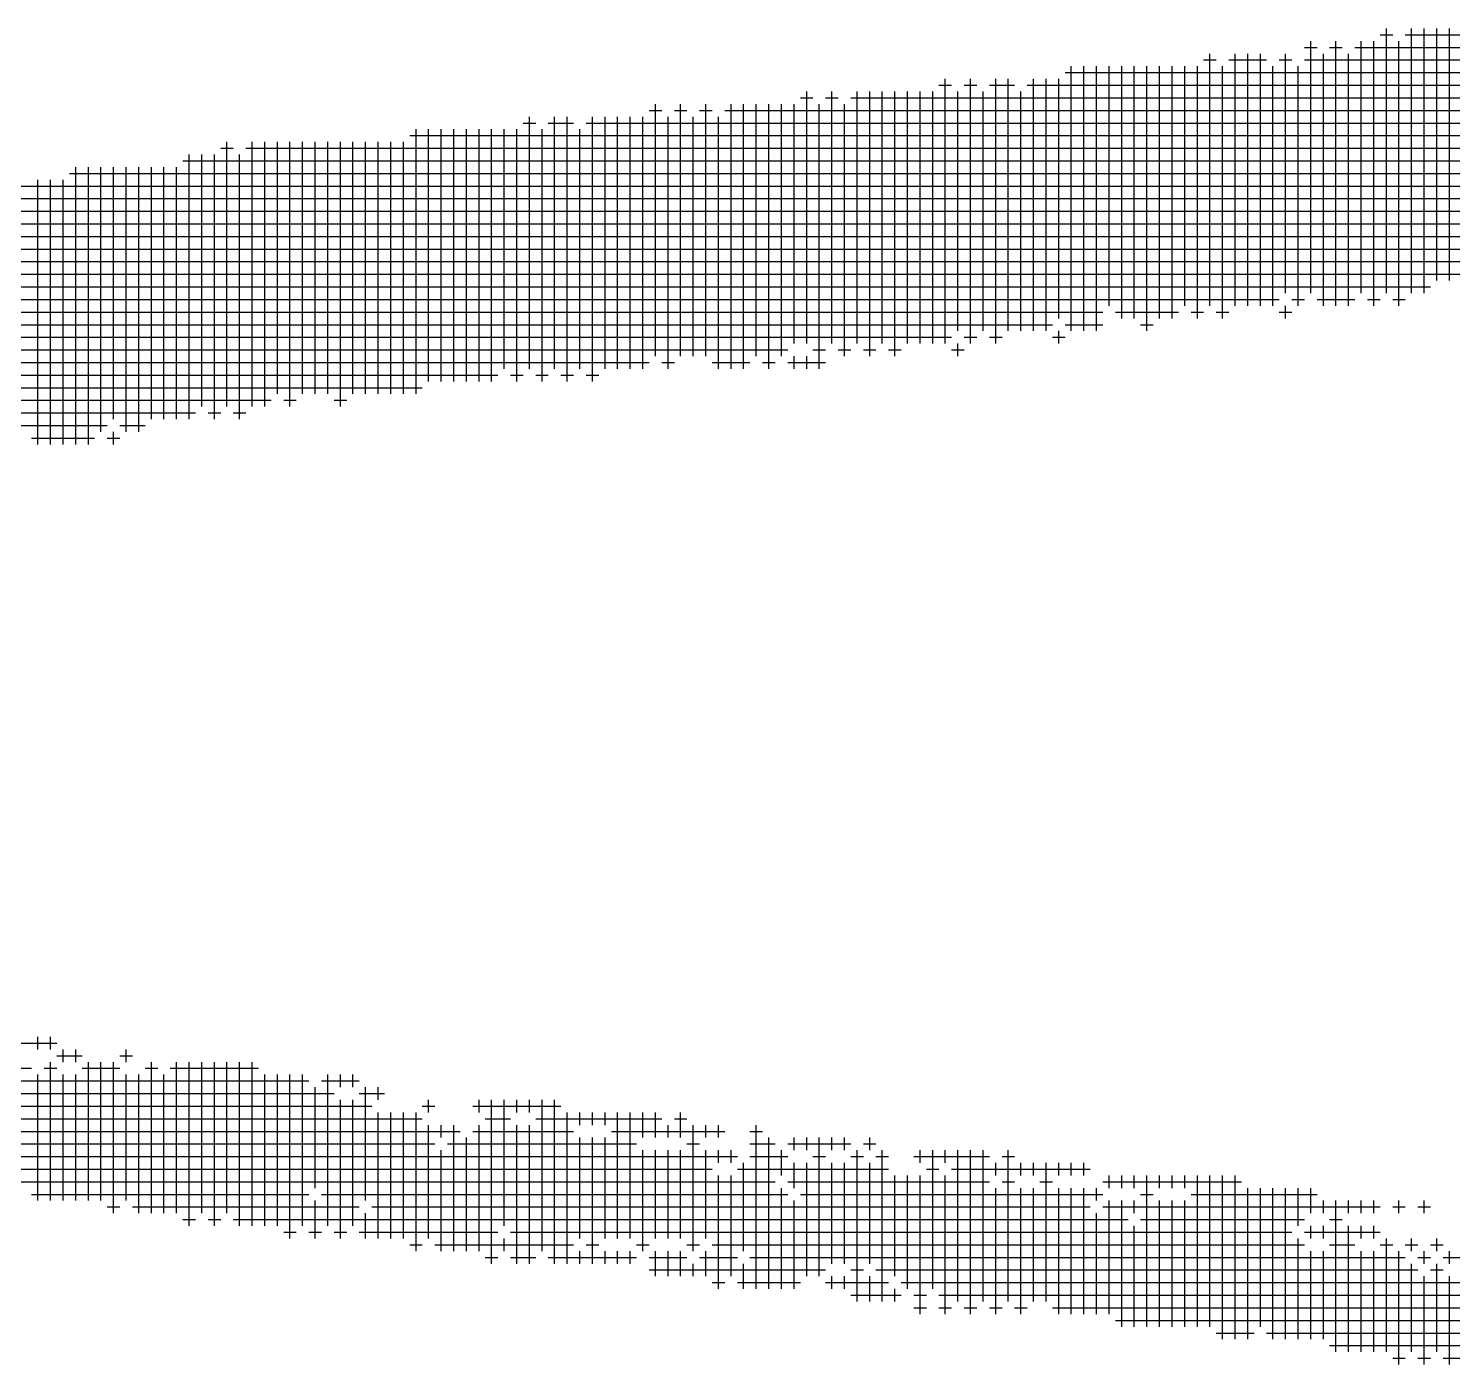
# Model space of a CAD drawing. Header units: feet. Extents: x 0 to 336400, y 0 to 237600.
# Drawn here: x 212105.5 to 212532.6, y 10814.8 to 11215.5 of the extents above; entities that cross this region are included whole.
import ezdxf

# ---------------------------------------------------------------- set-up
doc = ezdxf.new("R2010")
doc.units = ezdxf.units.FT
doc.header["$LTSCALE"] = 2200
doc.header["$MEASUREMENT"] = 0
doc.layers.add('CX-MISC', color=2, linetype='CONTINUOUS')

msp = doc.modelspace()

# ---------------------------------------------------------------- linework, layer by layer
at = {"layer": 'CX-MISC'}
for p, q in [((212510.91, 11213.59, 9817.04), (212514.69, 11213.59, 9817.04)), ((212512.8, 11136.1, 9817.04), (212512.8, 11215.48, 9817.04)), ((212518.47, 11213.59, 9817.04), (213070.35, 11213.59, 9817.04)), ((212520.36, 11136.1, 9817.04), (212520.36, 11215.48, 9817.04)), ((212524.14, 11136.1, 9817.04), (212524.14, 11215.48, 9817.04)), ((212527.92, 11139.88, 9817.04), (212527.92, 11215.48, 9817.04)), ((212531.7, 11139.88, 9817.04), (212531.7, 11215.48, 9817.04)), ((212488.23, 11209.81, 9817.04), (212492.01, 11209.81, 9817.04)), ((212490.12, 11136.1, 9817.04), (212490.12, 11211.7, 9817.04)), ((212495.79, 11209.81, 9817.04), (212499.57, 11209.81, 9817.04)), ((212497.68, 11132.32, 9817.04), (212497.68, 11211.7, 9817.04)), ((212503.35, 11209.81, 9817.04), (213066.57, 11209.81, 9817.04)), ((212505.24, 11136.1, 9817.04), (212505.24, 11211.7, 9817.04)), ((212509.02, 11132.32, 9817.04), (212509.02, 11211.7, 9817.04)), ((212516.58, 11132.32, 9817.04), (212516.58, 11211.7, 9817.04)), ((212418.3, 11124.76, 9817.04), (212418.3, 11204.14, 9817.04)), ((212422.08, 11124.76, 9817.04), (212422.08, 11204.14, 9817.04)), ((212425.86, 11124.76, 9817.04), (212425.86, 11204.14, 9817.04)), ((212429.64, 11132.32, 9817.04), (212429.64, 11204.14, 9817.04)), ((212433.42, 11128.54, 9817.04), (212433.42, 11204.14, 9817.04)), ((212437.2, 11128.54, 9817.04), (212437.2, 11204.14, 9817.04)), ((212440.98, 11124.76, 9817.04), (212440.98, 11204.14, 9817.04)), ((212444.76, 11128.54, 9817.04), (212444.76, 11204.14, 9817.04)), ((212448.54, 11128.54, 9817.04), (212448.54, 11204.14, 9817.04)), ((212452.32, 11132.32, 9817.04), (212452.32, 11204.14, 9817.04)), ((212456.1, 11128.54, 9817.04), (212456.1, 11204.14, 9817.04)), ((212457.99, 11206.03, 9817.04), (212461.77, 11206.03, 9817.04)), ((212459.88, 11132.32, 9817.04), (212459.88, 11207.92, 9817.04)), ((212463.66, 11128.54, 9817.04), (212463.66, 11204.14, 9817.04)), ((212465.55, 11206.03, 9817.04), (212476.89, 11206.03, 9817.04)), ((212467.44, 11132.32, 9817.04), (212467.44, 11207.92, 9817.04)), ((212471.22, 11132.32, 9817.04), (212471.22, 11207.92, 9817.04)), ((212475, 11132.32, 9817.04), (212475, 11207.92, 9817.04)), ((212478.78, 11132.32, 9817.04), (212478.78, 11204.14, 9817.04)), ((212480.67, 11206.03, 9817.04), (212484.45, 11206.03, 9817.04)), ((212482.56, 11136.1, 9817.04), (212482.56, 11207.92, 9817.04)), ((212486.34, 11132.32, 9817.04), (212486.34, 11204.14, 9817.04)), ((212488.23, 11206.03, 9817.04), (213002.31, 11206.03, 9817.04)), ((212493.9, 11132.32, 9817.04), (212493.9, 11207.92, 9817.04)), ((212501.46, 11132.32, 9817.04), (212501.46, 11207.92, 9817.04)), ((212380.5, 11120.98, 9817.04), (212380.5, 11200.36, 9817.04)), ((212388.06, 11120.98, 9817.04), (212388.06, 11200.36, 9817.04)), ((212395.62, 11120.98, 9817.04), (212395.62, 11200.36, 9817.04)), ((212399.4, 11124.76, 9817.04), (212399.4, 11200.36, 9817.04)), ((212406.96, 11124.76, 9817.04), (212406.96, 11200.36, 9817.04)), ((212410.74, 11124.76, 9817.04), (212410.74, 11200.36, 9817.04)), ((212414.52, 11128.54, 9817.04), (212414.52, 11200.36, 9817.04)), ((212416.41, 11202.25, 9817.04), (212979.63, 11202.25, 9817.04)), ((212338.92, 11120.98, 9817.04), (212338.92, 11196.58, 9817.04)), ((212346.48, 11120.98, 9817.04), (212346.48, 11196.58, 9817.04)), ((212354.04, 11120.98, 9817.04), (212354.04, 11196.58, 9817.04)), ((212357.82, 11117.2, 9817.04), (212357.82, 11196.58, 9817.04)), ((212361.6, 11120.98, 9817.04), (212361.6, 11196.58, 9817.04)), ((212365.38, 11117.2, 9817.04), (212365.38, 11196.58, 9817.04)), ((212369.16, 11120.98, 9817.04), (212369.16, 11196.58, 9817.04)), ((212372.94, 11120.98, 9817.04), (212372.94, 11196.58, 9817.04)), ((212376.72, 11120.98, 9817.04), (212376.72, 11196.58, 9817.04)), ((212378.61, 11198.47, 9817.04), (212382.39, 11198.47, 9817.04)), ((212384.28, 11124.76, 9817.04), (212384.28, 11196.58, 9817.04)), ((212386.17, 11198.47, 9817.04), (212389.95, 11198.47, 9817.04)), ((212391.84, 11124.76, 9817.04), (212391.84, 11196.58, 9817.04)), ((212393.73, 11198.47, 9817.04), (212401.29, 11198.47, 9817.04)), ((212403.18, 11124.76, 9817.04), (212403.18, 11196.58, 9817.04)), ((212405.07, 11198.47, 9817.04), (212934.27, 11198.47, 9817.04)), ((212293.56, 11117.2, 9817.04), (212293.56, 11192.8, 9817.04)), ((212301.12, 11117.2, 9817.04), (212301.12, 11192.8, 9817.04)), ((212308.68, 11117.2, 9817.04), (212308.68, 11192.8, 9817.04)), ((212316.24, 11113.42, 9817.04), (212316.24, 11192.8, 9817.04)), ((212320.02, 11113.42, 9817.04), (212320.02, 11192.8, 9817.04)), ((212323.8, 11117.2, 9817.04), (212323.8, 11192.8, 9817.04)), ((212327.58, 11113.42, 9817.04), (212327.58, 11192.8, 9817.04)), ((212331.36, 11117.2, 9817.04), (212331.36, 11192.8, 9817.04)), ((212335.14, 11120.98, 9817.04), (212335.14, 11192.8, 9817.04)), ((212337.03, 11194.69, 9817.04), (212340.81, 11194.69, 9817.04)), ((212342.7, 11113.42, 9817.04), (212342.7, 11192.8, 9817.04)), ((212344.59, 11194.69, 9817.04), (212348.37, 11194.69, 9817.04)), ((212350.26, 11117.2, 9817.04), (212350.26, 11192.8, 9817.04)), ((212352.15, 11194.69, 9817.04), (212922.93, 11194.69, 9817.04)), ((212253.87, 11187.13, 9817.04), (212257.65, 11187.13, 9817.04)), ((212255.76, 11113.42, 9817.04), (212255.76, 11189.02, 9817.04)), ((212261.43, 11187.13, 9817.04), (212268.99, 11187.13, 9817.04)), ((212263.32, 11113.42, 9817.04), (212263.32, 11189.02, 9817.04)), ((212267.1, 11109.64, 9817.04), (212267.1, 11189.02, 9817.04)), ((212272.77, 11187.13, 9817.04), (212888.91, 11187.13, 9817.04)), ((212274.66, 11109.64, 9817.04), (212274.66, 11189.02, 9817.04)), ((212278.44, 11113.42, 9817.04), (212278.44, 11189.02, 9817.04)), ((212282.22, 11113.42, 9817.04), (212282.22, 11189.02, 9817.04)), ((212286, 11113.42, 9817.04), (212286, 11189.02, 9817.04)), ((212289.78, 11113.42, 9817.04), (212289.78, 11189.02, 9817.04)), ((212291.67, 11190.91, 9817.04), (212295.45, 11190.91, 9817.04)), ((212297.34, 11113.42, 9817.04), (212297.34, 11189.02, 9817.04)), ((212299.23, 11190.91, 9817.04), (212303.01, 11190.91, 9817.04)), ((212304.9, 11117.2, 9817.04), (212304.9, 11189.02, 9817.04)), ((212306.79, 11190.91, 9817.04), (212310.57, 11190.91, 9817.04)), ((212312.46, 11113.42, 9817.04), (212312.46, 11189.02, 9817.04)), ((212314.35, 11190.91, 9817.04), (212911.59, 11190.91, 9817.04)), ((212219.85, 11183.35, 9817.04), (212828.43, 11183.35, 9817.04)), ((212221.74, 11105.86, 9817.04), (212221.74, 11185.24, 9817.04)), ((212225.52, 11109.64, 9817.04), (212225.52, 11185.24, 9817.04)), ((212229.3, 11109.64, 9817.04), (212229.3, 11185.24, 9817.04)), ((212233.08, 11109.64, 9817.04), (212233.08, 11185.24, 9817.04)), ((212236.86, 11109.64, 9817.04), (212236.86, 11185.24, 9817.04)), ((212240.64, 11109.64, 9817.04), (212240.64, 11185.24, 9817.04)), ((212244.42, 11109.64, 9817.04), (212244.42, 11185.24, 9817.04)), ((212248.2, 11113.42, 9817.04), (212248.2, 11185.24, 9817.04)), ((212251.98, 11109.64, 9817.04), (212251.98, 11185.24, 9817.04)), ((212259.54, 11109.64, 9817.04), (212259.54, 11185.24, 9817.04)), ((212270.88, 11113.42, 9817.04), (212270.88, 11185.24, 9817.04)), ((212163.15, 11179.57, 9817.04), (212166.93, 11179.57, 9817.04)), ((212165.04, 11102.08, 9817.04), (212165.04, 11181.46, 9817.04)), ((212170.71, 11179.57, 9817.04), (212828.43, 11179.57, 9817.04)), ((212172.6, 11102.08, 9817.04), (212172.6, 11181.46, 9817.04)), ((212176.38, 11102.08, 9817.04), (212176.38, 11181.46, 9817.04)), ((212180.16, 11105.86, 9817.04), (212180.16, 11181.46, 9817.04)), ((212183.94, 11102.08, 9817.04), (212183.94, 11181.46, 9817.04)), ((212187.72, 11105.86, 9817.04), (212187.72, 11181.46, 9817.04)), ((212191.5, 11105.86, 9817.04), (212191.5, 11181.46, 9817.04)), ((212195.28, 11105.86, 9817.04), (212195.28, 11181.46, 9817.04)), ((212199.06, 11102.08, 9817.04), (212199.06, 11181.46, 9817.04)), ((212202.84, 11105.86, 9817.04), (212202.84, 11181.46, 9817.04)), ((212206.62, 11105.86, 9817.04), (212206.62, 11181.46, 9817.04)), ((212210.4, 11105.86, 9817.04), (212210.4, 11181.46, 9817.04)), ((212214.18, 11105.86, 9817.04), (212214.18, 11181.46, 9817.04)), ((212217.96, 11105.86, 9817.04), (212217.96, 11181.46, 9817.04)), ((212151.81, 11175.79, 9817.04), (212805.75, 11175.79, 9817.04)), ((212153.7, 11098.3, 9817.04), (212153.7, 11177.68, 9817.04)), ((212157.48, 11102.08, 9817.04), (212157.48, 11177.68, 9817.04)), ((212161.26, 11098.3, 9817.04), (212161.26, 11177.68, 9817.04)), ((212168.82, 11098.3, 9817.04), (212168.82, 11177.68, 9817.04)), ((212108.34, 11090.74, 9817.04), (212108.34, 11170.12, 9817.04)), ((212112.12, 11090.74, 9817.04), (212112.12, 11170.12, 9817.04)), ((212115.9, 11090.74, 9817.04), (212115.9, 11170.12, 9817.04)), ((212117.79, 11172.01, 9817.04), (212775.51, 11172.01, 9817.04)), ((212119.68, 11090.74, 9817.04), (212119.68, 11173.9, 9817.04)), ((212123.46, 11090.74, 9817.04), (212123.46, 11173.9, 9817.04)), ((212127.24, 11094.52, 9817.04), (212127.24, 11173.9, 9817.04)), ((212131.02, 11098.3, 9817.04), (212131.02, 11173.9, 9817.04)), ((212134.8, 11094.52, 9817.04), (212134.8, 11173.9, 9817.04)), ((212138.58, 11094.52, 9817.04), (212138.58, 11173.9, 9817.04)), ((212142.36, 11098.3, 9817.04), (212142.36, 11173.9, 9817.04)), ((212146.14, 11098.3, 9817.04), (212146.14, 11173.9, 9817.04)), ((212149.92, 11098.3, 9817.04), (212149.92, 11173.9, 9817.04)), ((212095.11, 11168.23, 9817.04), (212730.15, 11168.23, 9817.04)), ((212072.43, 11164.45, 9817.04), (212677.23, 11164.45, 9817.04)), ((212049.75, 11160.67, 9817.04), (212677.23, 11160.67, 9817.04)), ((211996.83, 11153.11, 9817.04), (212616.75, 11153.11, 9817.04)), ((212064.87, 11156.89, 9817.04), (212646.99, 11156.89, 9817.04)), ((211981.71, 11149.33, 9817.04), (212578.95, 11149.33, 9817.04)), ((211951.47, 11145.55, 9817.04), (212563.83, 11145.55, 9817.04)), ((211902.33, 11141.77, 9817.04), (212541.15, 11141.77, 9817.04)), ((211883.43, 11137.99, 9817.04), (212526.03, 11137.99, 9817.04)), ((211853.19, 11134.21, 9817.04), (212480.67, 11134.21, 9817.04)), ((212482.56, 11128.54, 9817.04), (212482.56, 11132.32, 9817.04)), ((212484.45, 11134.21, 9817.04), (212488.23, 11134.21, 9817.04)), ((212492.01, 11134.21, 9817.04), (212503.35, 11134.21, 9817.04)), ((212507.13, 11134.21, 9817.04), (212510.91, 11134.21, 9817.04)), ((212514.69, 11134.21, 9817.04), (212518.47, 11134.21, 9817.04)), ((211830.51, 11130.43, 9817.04), (212427.75, 11130.43, 9817.04)), ((212431.53, 11130.43, 9817.04), (212450.43, 11130.43, 9817.04)), ((212454.21, 11130.43, 9817.04), (212457.99, 11130.43, 9817.04)), ((212461.77, 11130.43, 9817.04), (212465.55, 11130.43, 9817.04)), ((212480.67, 11130.43, 9817.04), (212484.45, 11130.43, 9817.04)), ((211720.89, 11122.87, 9817.04), (212382.39, 11122.87, 9817.04)), ((211724.67, 11126.65, 9817.04), (212412.63, 11126.65, 9817.04)), ((212386.17, 11122.87, 9817.04), (212389.95, 11122.87, 9817.04)), ((212393.73, 11122.87, 9817.04), (212397.51, 11122.87, 9817.04)), ((212412.63, 11122.87, 9817.04), (212416.41, 11122.87, 9817.04)), ((212414.52, 11120.98, 9817.04), (212414.52, 11124.76, 9817.04)), ((212416.41, 11126.65, 9817.04), (212427.75, 11126.65, 9817.04)), ((212439.09, 11126.65, 9817.04), (212442.87, 11126.65, 9817.04)), ((211717.11, 11119.09, 9817.04), (212333.25, 11119.09, 9817.04)), ((212340.81, 11119.09, 9817.04), (212344.59, 11119.09, 9817.04)), ((212348.37, 11119.09, 9817.04), (212352.15, 11119.09, 9817.04)), ((212355.93, 11119.09, 9817.04), (212359.71, 11119.09, 9817.04)), ((212363.49, 11119.09, 9817.04), (212367.27, 11119.09, 9817.04)), ((212382.39, 11119.09, 9817.04), (212386.17, 11119.09, 9817.04)), ((212384.28, 11117.2, 9817.04), (212384.28, 11120.98, 9817.04)), ((211713.33, 11115.31, 9817.04), (212291.67, 11115.31, 9817.04)), ((212295.45, 11115.31, 9817.04), (212299.23, 11115.31, 9817.04)), ((212310.57, 11115.31, 9817.04), (212321.91, 11115.31, 9817.04)), ((212325.69, 11115.31, 9817.04), (212329.47, 11115.31, 9817.04)), ((212333.25, 11115.31, 9817.04), (212344.59, 11115.31, 9817.04)), ((212335.14, 11113.42, 9817.04), (212335.14, 11117.2, 9817.04)), ((212338.92, 11113.42, 9817.04), (212338.92, 11117.2, 9817.04)), ((211679.31, 11111.53, 9817.04), (212246.31, 11111.53, 9817.04)), ((212250.09, 11111.53, 9817.04), (212253.87, 11111.53, 9817.04)), ((212257.65, 11111.53, 9817.04), (212261.43, 11111.53, 9817.04)), ((212265.21, 11111.53, 9817.04), (212268.99, 11111.53, 9817.04)), ((212272.77, 11111.53, 9817.04), (212276.55, 11111.53, 9817.04)), ((211660.41, 11107.75, 9817.04), (212223.63, 11107.75, 9817.04)), ((211641.51, 11103.97, 9817.04), (212178.27, 11103.97, 9817.04)), ((212182.05, 11103.97, 9817.04), (212185.83, 11103.97, 9817.04)), ((212197.17, 11103.97, 9817.04), (212200.95, 11103.97, 9817.04)), ((211599.93, 11100.19, 9817.04), (212155.59, 11100.19, 9817.04)), ((212159.37, 11100.19, 9817.04), (212163.15, 11100.19, 9817.04)), ((212166.93, 11100.19, 9817.04), (212170.71, 11100.19, 9817.04)), ((211584.81, 11096.41, 9817.04), (212129.13, 11096.41, 9817.04)), ((212131.02, 11090.74, 9817.04), (212131.02, 11094.52, 9817.04)), ((212132.91, 11096.41, 9817.04), (212140.47, 11096.41, 9817.04)), ((212106.45, 11092.63, 9817.04), (212125.35, 11092.63, 9817.04)), ((212129.13, 11092.63, 9817.04), (212132.91, 11092.63, 9817.04)), ((212072.43, 10911.19, 9817.04), (212114.01, 10911.19, 9817.04)), ((212108.34, 10909.3, 9817.04), (212108.34, 10913.08, 9817.04)), ((212112.12, 10909.3, 9817.04), (212112.12, 10913.08, 9817.04)), ((212115.9, 10905.52, 9817.04), (212115.9, 10909.3, 9817.04)), ((212119.68, 10905.52, 9817.04), (212119.68, 10909.3, 9817.04)), ((212134.8, 10905.52, 9817.04), (212134.8, 10909.3, 9817.04)), ((212112.12, 10863.94, 9817.04), (212112.12, 10905.52, 9817.04)), ((212114.01, 10907.41, 9817.04), (212121.57, 10907.41, 9817.04)), ((212123.46, 10863.94, 9817.04), (212123.46, 10905.52, 9817.04)), ((212127.24, 10863.94, 9817.04), (212127.24, 10905.52, 9817.04)), ((212131.02, 10860.16, 9817.04), (212131.02, 10905.52, 9817.04)), ((212132.91, 10907.41, 9817.04), (212136.69, 10907.41, 9817.04)), ((212142.36, 10860.16, 9817.04), (212142.36, 10905.52, 9817.04)), ((212149.92, 10860.16, 9817.04), (212149.92, 10905.52, 9817.04)), ((212153.7, 10856.38, 9817.04), (212153.7, 10905.52, 9817.04)), ((212157.48, 10860.16, 9817.04), (212157.48, 10905.52, 9817.04)), ((212161.26, 10856.38, 9817.04), (212161.26, 10905.52, 9817.04)), ((212165.04, 10860.16, 9817.04), (212165.04, 10905.52, 9817.04)), ((212168.82, 10856.38, 9817.04), (212168.82, 10905.52, 9817.04)), ((212172.6, 10856.38, 9817.04), (212172.6, 10905.52, 9817.04)), ((212057.31, 10903.63, 9817.04), (212106.45, 10903.63, 9817.04)), ((212108.34, 10863.94, 9817.04), (212108.34, 10901.74, 9817.04)), ((212110.23, 10903.63, 9817.04), (212114.01, 10903.63, 9817.04)), ((212115.9, 10863.94, 9817.04), (212115.9, 10901.74, 9817.04)), ((212119.68, 10863.94, 9817.04), (212119.68, 10901.74, 9817.04)), ((212121.57, 10903.63, 9817.04), (212132.91, 10903.63, 9817.04)), ((212134.8, 10863.94, 9817.04), (212134.8, 10901.74, 9817.04)), ((212138.58, 10860.16, 9817.04), (212138.58, 10901.74, 9817.04)), ((212140.47, 10903.63, 9817.04), (212144.25, 10903.63, 9817.04)), ((212146.14, 10860.16, 9817.04), (212146.14, 10901.74, 9817.04)), ((212148.03, 10903.63, 9817.04), (212174.49, 10903.63, 9817.04)), ((212176.38, 10856.38, 9817.04), (212176.38, 10901.74, 9817.04)), ((212180.16, 10856.38, 9817.04), (212180.16, 10901.74, 9817.04)), ((212183.94, 10852.6, 9817.04), (212183.94, 10901.74, 9817.04)), ((212187.72, 10856.38, 9817.04), (212187.72, 10901.74, 9817.04)), ((212195.28, 10856.38, 9817.04), (212195.28, 10901.74, 9817.04)), ((212199.06, 10897.96, 9817.04), (212199.06, 10901.74, 9817.04)), ((212202.84, 10897.96, 9817.04), (212202.84, 10901.74, 9817.04)), ((211826.73, 10899.85, 9817.04), (212189.61, 10899.85, 9817.04)), ((212191.5, 10867.72, 9817.04), (212191.5, 10897.96, 9817.04)), ((212193.39, 10899.85, 9817.04), (212204.73, 10899.85, 9817.04)), ((212206.62, 10863.94, 9817.04), (212206.62, 10897.96, 9817.04)), ((212210.4, 10894.18, 9817.04), (212210.4, 10897.96, 9817.04)), ((211879.65, 10896.07, 9817.04), (212197.17, 10896.07, 9817.04)), ((211894.77, 10892.29, 9817.04), (212208.51, 10892.29, 9817.04)), ((212199.06, 10852.6, 9817.04), (212199.06, 10894.18, 9817.04)), ((212202.84, 10856.38, 9817.04), (212202.84, 10894.18, 9817.04)), ((212204.73, 10896.07, 9817.04), (212212.29, 10896.07, 9817.04)), ((212223.63, 10892.29, 9817.04), (212227.41, 10892.29, 9817.04)), ((212225.52, 10890.4, 9817.04), (212225.52, 10894.18, 9817.04)), ((212238.75, 10892.29, 9817.04), (212265.21, 10892.29, 9817.04)), ((212240.64, 10890.4, 9817.04), (212240.64, 10894.18, 9817.04)), ((212244.42, 10845.04, 9817.04), (212244.42, 10894.18, 9817.04)), ((212248.2, 10856.38, 9817.04), (212248.2, 10894.18, 9817.04)), ((212251.98, 10890.4, 9817.04), (212251.98, 10894.18, 9817.04)), ((212255.76, 10890.4, 9817.04), (212255.76, 10894.18, 9817.04)), ((212259.54, 10848.82, 9817.04), (212259.54, 10894.18, 9817.04)), ((212263.32, 10845.04, 9817.04), (212263.32, 10894.18, 9817.04)), ((211940.13, 10888.51, 9817.04), (212223.63, 10888.51, 9817.04)), ((212210.4, 10852.6, 9817.04), (212210.4, 10890.4, 9817.04)), ((212214.18, 10852.6, 9817.04), (212214.18, 10890.4, 9817.04)), ((212217.96, 10852.6, 9817.04), (212217.96, 10890.4, 9817.04)), ((212221.74, 10848.82, 9817.04), (212221.74, 10890.4, 9817.04)), ((212242.53, 10888.51, 9817.04), (212250.09, 10888.51, 9817.04)), ((212257.65, 10888.51, 9817.04), (212295.45, 10888.51, 9817.04)), ((212267.1, 10845.04, 9817.04), (212267.1, 10890.4, 9817.04)), ((212270.88, 10886.62, 9817.04), (212270.88, 10890.4, 9817.04)), ((212274.66, 10886.62, 9817.04), (212274.66, 10890.4, 9817.04)), ((212278.44, 10886.62, 9817.04), (212278.44, 10890.4, 9817.04)), ((212282.22, 10852.6, 9817.04), (212282.22, 10890.4, 9817.04)), ((212286, 10852.6, 9817.04), (212286, 10890.4, 9817.04)), ((212289.78, 10882.84, 9817.04), (212289.78, 10890.4, 9817.04)), ((212293.56, 10882.84, 9817.04), (212293.56, 10890.4, 9817.04)), ((212299.23, 10888.51, 9817.04), (212303.01, 10888.51, 9817.04)), ((212301.12, 10882.84, 9817.04), (212301.12, 10890.4, 9817.04)), ((211962.81, 10884.73, 9817.04), (212234.97, 10884.73, 9817.04)), ((212225.52, 10852.6, 9817.04), (212225.52, 10886.62, 9817.04)), ((212229.3, 10882.84, 9817.04), (212229.3, 10886.62, 9817.04)), ((212233.08, 10848.82, 9817.04), (212233.08, 10886.62, 9817.04)), ((212238.75, 10884.73, 9817.04), (212268.99, 10884.73, 9817.04)), ((212240.64, 10848.82, 9817.04), (212240.64, 10886.62, 9817.04)), ((212251.98, 10845.04, 9817.04), (212251.98, 10886.62, 9817.04)), ((212255.76, 10845.04, 9817.04), (212255.76, 10886.62, 9817.04)), ((212280.33, 10884.73, 9817.04), (212314.35, 10884.73, 9817.04)), ((212297.34, 10882.84, 9817.04), (212297.34, 10886.62, 9817.04)), ((212304.9, 10848.82, 9817.04), (212304.9, 10886.62, 9817.04)), ((212308.68, 10882.84, 9817.04), (212308.68, 10886.62, 9817.04)), ((212312.46, 10882.84, 9817.04), (212312.46, 10886.62, 9817.04)), ((212321.91, 10884.73, 9817.04), (212325.69, 10884.73, 9817.04)), ((212323.8, 10837.48, 9817.04), (212323.8, 10886.62, 9817.04)), ((211993.05, 10880.95, 9817.04), (212227.41, 10880.95, 9817.04)), ((212231.19, 10880.95, 9817.04), (212287.89, 10880.95, 9817.04)), ((212236.86, 10848.82, 9817.04), (212236.86, 10882.84, 9817.04)), ((212270.88, 10852.6, 9817.04), (212270.88, 10882.84, 9817.04)), ((212274.66, 10845.04, 9817.04), (212274.66, 10882.84, 9817.04)), ((212278.44, 10852.6, 9817.04), (212278.44, 10882.84, 9817.04)), ((212303.01, 10880.95, 9817.04), (212306.79, 10880.95, 9817.04)), ((212321.91, 10880.95, 9817.04), (212329.47, 10880.95, 9817.04)), ((212327.58, 10837.48, 9817.04), (212327.58, 10882.84, 9817.04)), ((212333.25, 10880.95, 9817.04), (212352.15, 10880.95, 9817.04)), ((212335.14, 10879.06, 9817.04), (212335.14, 10882.84, 9817.04)), ((212338.92, 10879.06, 9817.04), (212338.92, 10882.84, 9817.04)), ((212342.7, 10841.26, 9817.04), (212342.7, 10882.84, 9817.04)), ((212346.48, 10879.06, 9817.04), (212346.48, 10882.84, 9817.04)), ((212350.26, 10879.06, 9817.04), (212350.26, 10882.84, 9817.04)), ((212355.93, 10880.95, 9817.04), (212359.71, 10880.95, 9817.04)), ((212357.82, 10879.06, 9817.04), (212357.82, 10882.84, 9817.04)), ((212015.73, 10877.17, 9817.04), (212318.13, 10877.17, 9817.04)), ((212229.3, 10848.82, 9817.04), (212229.3, 10879.06, 9817.04)), ((212289.78, 10848.82, 9817.04), (212289.78, 10879.06, 9817.04)), ((212293.56, 10852.6, 9817.04), (212293.56, 10879.06, 9817.04)), ((212297.34, 10852.6, 9817.04), (212297.34, 10879.06, 9817.04)), ((212301.12, 10852.6, 9817.04), (212301.12, 10879.06, 9817.04)), ((212308.68, 10852.6, 9817.04), (212308.68, 10879.06, 9817.04)), ((212312.46, 10875.28, 9817.04), (212312.46, 10879.06, 9817.04)), ((212316.24, 10875.28, 9817.04), (212316.24, 10879.06, 9817.04)), ((212320.02, 10848.82, 9817.04), (212320.02, 10875.28, 9817.04)), ((212321.91, 10877.17, 9817.04), (212333.25, 10877.17, 9817.04)), ((212331.36, 10871.5, 9817.04), (212331.36, 10879.06, 9817.04)), ((212335.14, 10867.72, 9817.04), (212335.14, 10875.28, 9817.04)), ((212338.92, 10841.26, 9817.04), (212338.92, 10875.28, 9817.04)), ((212340.81, 10877.17, 9817.04), (212344.59, 10877.17, 9817.04)), ((212346.48, 10845.04, 9817.04), (212346.48, 10875.28, 9817.04)), ((212350.26, 10845.04, 9817.04), (212350.26, 10875.28, 9817.04)), ((212352.15, 10877.17, 9817.04), (212355.93, 10877.17, 9817.04)), ((212354.04, 10833.7, 9817.04), (212354.04, 10879.06, 9817.04)), ((212357.82, 10845.04, 9817.04), (212357.82, 10875.28, 9817.04)), ((212359.71, 10877.17, 9817.04), (212363.49, 10877.17, 9817.04)), ((212361.6, 10833.7, 9817.04), (212361.6, 10879.06, 9817.04)), ((212371.05, 10877.17, 9817.04), (212393.73, 10877.17, 9817.04)), ((212372.94, 10875.28, 9817.04), (212372.94, 10879.06, 9817.04)), ((212376.72, 10837.48, 9817.04), (212376.72, 10879.06, 9817.04)), ((212380.5, 10875.28, 9817.04), (212380.5, 10879.06, 9817.04)), ((212384.28, 10833.7, 9817.04), (212384.28, 10879.06, 9817.04)), ((212388.06, 10829.92, 9817.04), (212388.06, 10879.06, 9817.04)), ((212391.84, 10833.7, 9817.04), (212391.84, 10879.06, 9817.04)), ((212395.62, 10871.5, 9817.04), (212395.62, 10875.28, 9817.04)), ((212397.51, 10877.17, 9817.04), (212401.29, 10877.17, 9817.04)), ((212399.4, 10833.7, 9817.04), (212399.4, 10879.06, 9817.04)), ((212403.18, 10871.5, 9817.04), (212403.18, 10875.28, 9817.04)), ((212406.96, 10871.5, 9817.04), (212406.96, 10875.28, 9817.04)), ((212410.74, 10833.7, 9817.04), (212410.74, 10875.28, 9817.04)), ((212414.52, 10871.5, 9817.04), (212414.52, 10875.28, 9817.04)), ((212418.3, 10871.5, 9817.04), (212418.3, 10875.28, 9817.04)), ((212422.08, 10871.5, 9817.04), (212422.08, 10875.28, 9817.04)), ((212053.53, 10873.39, 9817.04), (212310.57, 10873.39, 9817.04)), ((212312.46, 10837.48, 9817.04), (212312.46, 10871.5, 9817.04)), ((212316.24, 10841.26, 9817.04), (212316.24, 10871.5, 9817.04)), ((212318.13, 10873.39, 9817.04), (212363.49, 10873.39, 9817.04)), ((212365.38, 10841.26, 9817.04), (212365.38, 10871.5, 9817.04)), ((212369.16, 10837.48, 9817.04), (212369.16, 10871.5, 9817.04)), ((212372.94, 10829.92, 9817.04), (212372.94, 10871.5, 9817.04)), ((212374.83, 10873.39, 9817.04), (212378.61, 10873.39, 9817.04)), ((212380.5, 10829.92, 9817.04), (212380.5, 10871.5, 9817.04)), ((212382.39, 10873.39, 9817.04), (212423.97, 10873.39, 9817.04)), ((212429.64, 10867.72, 9817.04), (212429.64, 10871.5, 9817.04)), ((212433.42, 10867.72, 9817.04), (212433.42, 10871.5, 9817.04)), ((212437.2, 10867.72, 9817.04), (212437.2, 10871.5, 9817.04)), ((212440.98, 10826.14, 9817.04), (212440.98, 10871.5, 9817.04)), ((212444.76, 10867.72, 9817.04), (212444.76, 10871.5, 9817.04)), ((212448.54, 10867.72, 9817.04), (212448.54, 10871.5, 9817.04)), ((212452.32, 10867.72, 9817.04), (212452.32, 10871.5, 9817.04)), ((212456.1, 10826.14, 9817.04), (212456.1, 10871.5, 9817.04)), ((212459.88, 10826.14, 9817.04), (212459.88, 10871.5, 9817.04)), ((212463.66, 10822.36, 9817.04), (212463.66, 10871.5, 9817.04)), ((212467.44, 10822.36, 9817.04), (212467.44, 10871.5, 9817.04)), ((212079.99, 10869.61, 9817.04), (212329.47, 10869.61, 9817.04)), ((212331.36, 10837.48, 9817.04), (212331.36, 10867.72, 9817.04)), ((212333.25, 10869.61, 9817.04), (212393.73, 10869.61, 9817.04)), ((212395.62, 10829.92, 9817.04), (212395.62, 10867.72, 9817.04)), ((212397.51, 10869.61, 9817.04), (212401.29, 10869.61, 9817.04)), ((212403.18, 10829.92, 9817.04), (212403.18, 10867.72, 9817.04)), ((212406.96, 10833.7, 9817.04), (212406.96, 10867.72, 9817.04)), ((212408.85, 10869.61, 9817.04), (212412.63, 10869.61, 9817.04)), ((212414.52, 10829.92, 9817.04), (212414.52, 10867.72, 9817.04)), ((212418.3, 10829.92, 9817.04), (212418.3, 10867.72, 9817.04)), ((212422.08, 10829.92, 9817.04), (212422.08, 10867.72, 9817.04)), ((212425.86, 10863.94, 9817.04), (212425.86, 10867.72, 9817.04)), ((212427.75, 10869.61, 9817.04), (212469.33, 10869.61, 9817.04)), ((212471.22, 10822.36, 9817.04), (212471.22, 10867.72, 9817.04)), ((212475, 10826.14, 9817.04), (212475, 10867.72, 9817.04)), ((212478.78, 10822.36, 9817.04), (212478.78, 10867.72, 9817.04)), ((212482.56, 10822.36, 9817.04), (212482.56, 10867.72, 9817.04)), ((212486.34, 10856.38, 9817.04), (212486.34, 10867.72, 9817.04)), ((212490.12, 10860.16, 9817.04), (212490.12, 10867.72, 9817.04)), ((212106.45, 10865.83, 9817.04), (212189.61, 10865.83, 9817.04)), ((212191.5, 10852.6, 9817.04), (212191.5, 10863.94, 9817.04)), ((212193.39, 10865.83, 9817.04), (212333.25, 10865.83, 9817.04)), ((212335.14, 10837.48, 9817.04), (212335.14, 10863.94, 9817.04)), ((212337.03, 10865.83, 9817.04), (212427.75, 10865.83, 9817.04)), ((212429.64, 10829.92, 9817.04), (212429.64, 10863.94, 9817.04)), ((212433.42, 10826.14, 9817.04), (212433.42, 10863.94, 9817.04)), ((212437.2, 10860.16, 9817.04), (212437.2, 10863.94, 9817.04)), ((212439.09, 10865.83, 9817.04), (212442.87, 10865.83, 9817.04)), ((212444.76, 10826.14, 9817.04), (212444.76, 10863.94, 9817.04)), ((212448.54, 10826.14, 9817.04), (212448.54, 10863.94, 9817.04)), ((212452.32, 10826.14, 9817.04), (212452.32, 10863.94, 9817.04)), ((212454.21, 10865.83, 9817.04), (212492.01, 10865.83, 9817.04)), ((212493.9, 10860.16, 9817.04), (212493.9, 10863.94, 9817.04)), ((212497.68, 10818.58, 9817.04), (212497.68, 10863.94, 9817.04)), ((212501.46, 10860.16, 9817.04), (212501.46, 10863.94, 9817.04)), ((212505.24, 10860.16, 9817.04), (212505.24, 10863.94, 9817.04)), ((212509.02, 10860.16, 9817.04), (212509.02, 10863.94, 9817.04)), ((212516.58, 10860.16, 9817.04), (212516.58, 10863.94, 9817.04)), ((212524.14, 10860.16, 9817.04), (212524.14, 10863.94, 9817.04)), ((212129.13, 10862.05, 9817.04), (212132.91, 10862.05, 9817.04)), ((212136.69, 10862.05, 9817.04), (212204.73, 10862.05, 9817.04)), ((212151.81, 10858.27, 9817.04), (212155.59, 10858.27, 9817.04)), ((212159.37, 10858.27, 9817.04), (212163.15, 10858.27, 9817.04)), ((212166.93, 10858.27, 9817.04), (212435.31, 10858.27, 9817.04)), ((212206.62, 10852.6, 9817.04), (212206.62, 10860.16, 9817.04)), ((212208.51, 10862.05, 9817.04), (212423.97, 10862.05, 9817.04)), ((212425.86, 10829.92, 9817.04), (212425.86, 10860.16, 9817.04)), ((212427.75, 10862.05, 9817.04), (212510.91, 10862.05, 9817.04)), ((212439.09, 10858.27, 9817.04), (212488.23, 10858.27, 9817.04)), ((212495.79, 10858.27, 9817.04), (212499.57, 10858.27, 9817.04)), ((212514.69, 10862.05, 9817.04), (212518.47, 10862.05, 9817.04)), ((212522.25, 10862.05, 9817.04), (212526.03, 10862.05, 9817.04)), ((212182.05, 10854.49, 9817.04), (212185.83, 10854.49, 9817.04)), ((212189.61, 10854.49, 9817.04), (212193.39, 10854.49, 9817.04)), ((212197.17, 10854.49, 9817.04), (212200.95, 10854.49, 9817.04)), ((212204.73, 10854.49, 9817.04), (212246.31, 10854.49, 9817.04)), ((212250.09, 10854.49, 9817.04), (212484.45, 10854.49, 9817.04)), ((212437.2, 10826.14, 9817.04), (212437.2, 10856.38, 9817.04)), ((212488.23, 10854.49, 9817.04), (212510.91, 10854.49, 9817.04)), ((212490.12, 10852.6, 9817.04), (212490.12, 10856.38, 9817.04)), ((212493.9, 10852.6, 9817.04), (212493.9, 10856.38, 9817.04)), ((212501.46, 10818.58, 9817.04), (212501.46, 10856.38, 9817.04)), ((212505.24, 10852.6, 9817.04), (212505.24, 10856.38, 9817.04)), ((212509.02, 10852.6, 9817.04), (212509.02, 10856.38, 9817.04)), ((212219.85, 10850.71, 9817.04), (212223.63, 10850.71, 9817.04)), ((212227.41, 10850.71, 9817.04), (212268.99, 10850.71, 9817.04)), ((212248.2, 10848.82, 9817.04), (212248.2, 10852.6, 9817.04)), ((212272.77, 10850.71, 9817.04), (212276.55, 10850.71, 9817.04)), ((212287.89, 10850.71, 9817.04), (212291.67, 10850.71, 9817.04)), ((212303.01, 10850.71, 9817.04), (212306.79, 10850.71, 9817.04)), ((212310.57, 10850.71, 9817.04), (212488.23, 10850.71, 9817.04)), ((212486.34, 10822.36, 9817.04), (212486.34, 10852.6, 9817.04)), ((212495.79, 10850.71, 9817.04), (212503.35, 10850.71, 9817.04)), ((212510.91, 10850.71, 9817.04), (212514.69, 10850.71, 9817.04)), ((212512.8, 10818.58, 9817.04), (212512.8, 10852.6, 9817.04)), ((212518.47, 10850.71, 9817.04), (212522.25, 10850.71, 9817.04)), ((212520.36, 10848.82, 9817.04), (212520.36, 10852.6, 9817.04)), ((212526.03, 10850.71, 9817.04), (212529.81, 10850.71, 9817.04)), ((212527.92, 10848.82, 9817.04), (212527.92, 10852.6, 9817.04)), ((212242.53, 10846.93, 9817.04), (212246.31, 10846.93, 9817.04)), ((212250.09, 10846.93, 9817.04), (212257.65, 10846.93, 9817.04)), ((212261.43, 10846.93, 9817.04), (212287.89, 10846.93, 9817.04)), ((212270.88, 10845.04, 9817.04), (212270.88, 10848.82, 9817.04)), ((212278.44, 10845.04, 9817.04), (212278.44, 10848.82, 9817.04)), ((212282.22, 10845.04, 9817.04), (212282.22, 10848.82, 9817.04)), ((212286, 10845.04, 9817.04), (212286, 10848.82, 9817.04)), ((212291.67, 10846.93, 9817.04), (212303.01, 10846.93, 9817.04)), ((212293.56, 10841.26, 9817.04), (212293.56, 10848.82, 9817.04)), ((212297.34, 10841.26, 9817.04), (212297.34, 10848.82, 9817.04)), ((212301.12, 10841.26, 9817.04), (212301.12, 10848.82, 9817.04)), ((212306.79, 10846.93, 9817.04), (212318.13, 10846.93, 9817.04)), ((212308.68, 10841.26, 9817.04), (212308.68, 10848.82, 9817.04)), ((212321.91, 10846.93, 9817.04), (212518.47, 10846.93, 9817.04)), ((212490.12, 10822.36, 9817.04), (212490.12, 10848.82, 9817.04)), ((212493.9, 10822.36, 9817.04), (212493.9, 10848.82, 9817.04)), ((212505.24, 10818.58, 9817.04), (212505.24, 10848.82, 9817.04)), ((212509.02, 10818.58, 9817.04), (212509.02, 10848.82, 9817.04)), ((212516.58, 10814.8, 9817.04), (212516.58, 10848.82, 9817.04)), ((212522.25, 10846.93, 9817.04), (212526.03, 10846.93, 9817.04)), ((212524.14, 10845.04, 9817.04), (212524.14, 10848.82, 9817.04)), ((212529.81, 10846.93, 9817.04), (212582.73, 10846.93, 9817.04)), ((212531.7, 10845.04, 9817.04), (212531.7, 10848.82, 9817.04)), ((212291.67, 10843.15, 9817.04), (212344.59, 10843.15, 9817.04)), ((212304.9, 10841.26, 9817.04), (212304.9, 10845.04, 9817.04)), ((212320.02, 10837.48, 9817.04), (212320.02, 10845.04, 9817.04)), ((212346.48, 10837.48, 9817.04), (212346.48, 10841.26, 9817.04)), ((212350.26, 10837.48, 9817.04), (212350.26, 10841.26, 9817.04)), ((212352.15, 10843.15, 9817.04), (212355.93, 10843.15, 9817.04)), ((212357.82, 10833.7, 9817.04), (212357.82, 10841.26, 9817.04)), ((212359.71, 10843.15, 9817.04), (212522.25, 10843.15, 9817.04)), ((212520.36, 10818.58, 9817.04), (212520.36, 10845.04, 9817.04)), ((212524.14, 10814.8, 9817.04), (212524.14, 10841.26, 9817.04)), ((212526.03, 10843.15, 9817.04), (212529.81, 10843.15, 9817.04)), ((212527.92, 10818.58, 9817.04), (212527.92, 10845.04, 9817.04)), ((212531.7, 10814.8, 9817.04), (212531.7, 10841.26, 9817.04)), ((212310.57, 10839.37, 9817.04), (212314.35, 10839.37, 9817.04)), ((212318.13, 10839.37, 9817.04), (212337.03, 10839.37, 9817.04)), ((212344.59, 10839.37, 9817.04), (212363.49, 10839.37, 9817.04)), ((212365.38, 10833.7, 9817.04), (212365.38, 10837.48, 9817.04)), ((212367.27, 10839.37, 9817.04), (212643.21, 10839.37, 9817.04)), ((212352.15, 10835.59, 9817.04), (212367.27, 10835.59, 9817.04)), ((212371.05, 10835.59, 9817.04), (212374.83, 10835.59, 9817.04)), ((212378.61, 10835.59, 9817.04), (212771.73, 10835.59, 9817.04)), ((212371.05, 10831.81, 9817.04), (212374.83, 10831.81, 9817.04)), ((212378.61, 10831.81, 9817.04), (212382.39, 10831.81, 9817.04)), ((212386.17, 10831.81, 9817.04), (212389.95, 10831.81, 9817.04)), ((212393.73, 10831.81, 9817.04), (212397.51, 10831.81, 9817.04)), ((212401.29, 10831.81, 9817.04), (212405.07, 10831.81, 9817.04)), ((212412.63, 10831.81, 9817.04), (212643.21, 10831.81, 9817.04)), ((212431.53, 10828.03, 9817.04), (212775.51, 10828.03, 9817.04)), ((212461.77, 10824.25, 9817.04), (212473.11, 10824.25, 9817.04)), ((212476.89, 10824.25, 9817.04), (212779.29, 10824.25, 9817.04)), ((212495.79, 10820.47, 9817.04), (212843.55, 10820.47, 9817.04)), ((212514.69, 10816.69, 9817.04), (212518.47, 10816.69, 9817.04)), ((212522.25, 10816.69, 9817.04), (212526.03, 10816.69, 9817.04)), ((212529.81, 10816.69, 9817.04), (212601.63, 10816.69, 9817.04))]:
    msp.add_line(p, q, dxfattribs=at)

doc.saveas('drawing.dxf')
